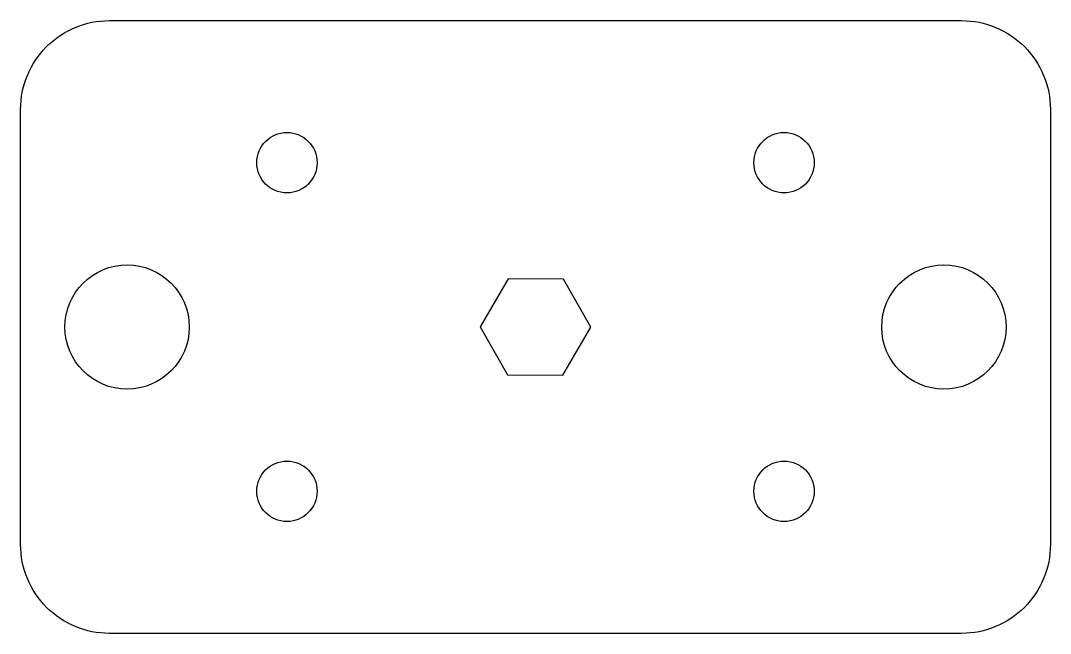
# Model space of a CAD drawing. Header units: millimetres. Extents: x -29 to 29, y -17.2 to 17.3.
import ezdxf

# ---------------------------------------------------------------- set-up
doc = ezdxf.new("R2010")
doc.units = ezdxf.units.MM
doc.layers.get('0').update_dxf_attribs({"linetype": 'CONTINUOUS'})

msp = doc.modelspace()

# ---------------------------------------------------------------- linework, layer by layer
msp.add_lwpolyline([(-29, 12.25, -0.414214), (-24, 17.25), (24, 17.25, -0.414214), (29, 12.25), (29, -12.25, -0.414214), (24, -17.25), (-24, -17.25, -0.414214), (-29, -12.25)], format="xyb", close=True)
msp.add_lwpolyline([(-3.118, 0.014), (-1.571, -2.693), (1.546, -2.707), (3.118, -0.014), (1.571, 2.693), (-1.546, 2.707)], close=True)
for centre, radius in [((-14, 9.25), 1.7), ((14, 9.25), 1.7), ((-23, 0), 3.5), ((23, 0), 3.5), ((-14, -9.25), 1.7), ((14, -9.25), 1.7)]:
    msp.add_circle(centre, radius)

doc.saveas('drawing.dxf')
